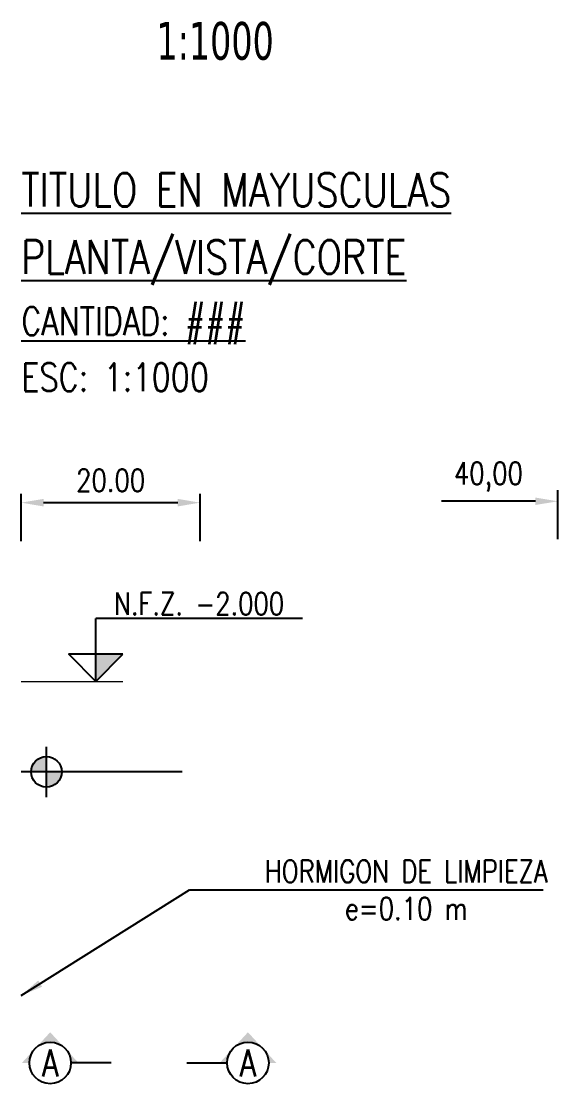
# Model space of a CAD drawing. Header units: millimetres. Extents: x -940 to 1351, y -586 to 711.
# Drawn here: x -862.9 to -802.9, y 562.1 to 680.8 of the extents above; entities that cross this region are included whole.
import ezdxf

# ---------------------------------------------------------------- set-up
doc = ezdxf.new("R2010")
doc.units = ezdxf.units.MM
doc.header["$PDMODE"] = 35
doc.header["$PDSIZE"] = 1
doc.layers.add('00-SIMB', color=1, linetype='Continuous', lineweight=0)
for name, color, linetype in [('GE-Cotas', 1, 'Continuous'), ('GE-Simbologia', 2, 'Continuous'), ('GE-Textos', 3, 'Continuous'), ('GE-Titulos', 4, 'Continuous'), ('ZZ-Rotulo-Textos', 7, 'Continuous')]:
    doc.layers.add(name, color=color, linetype=linetype)
doc.styles.add('Romans', font='romans.shx', dxfattribs={"width": 0.8})
doc.styles.add('Romans PF', font='romans.shx', dxfattribs={"width": 0.8})
doc.styles.add('Tahoma', font='tahoma.ttf', dxfattribs={"width": 0.75})
doc.dimstyles.new('COTAS GENERAL', dxfattribs={"dimscale": 0.1, "dimtxt": 2.5, "dimasz": 2.5, "dimexe": 1, "dimexo": 1, "dimgap": 1.25, "dimtad": 1, "dimzin": 1, "dimdsep": 46, "dimtxsty": 'Romans', "dimcen": 1, "dimclrd": 2, "dimclre": 1, "dimclrt": 3, "dimaunit": 1, "dimadec": 3, "dimazin": 0, "dimtfac": 1, "dimtix": 1, "dimtmove": 0, "dimatfit": 0, "dimfxl": 1.5, "dimtolj": 1, "dimarcsym": 0})
doc.dimstyles.new('COTAS REPLANTEO', dxfattribs={"dimscale": 0.1, "dimtxt": 2.5, "dimasz": 2.5, "dimexe": 1.25, "dimexo": 1.25, "dimgap": 1.25, "dimtad": 1, "dimjust": 1, "dimzin": 1, "dimtxsty": 'Romans PF', "dimcen": 0, "dimse2": 1, "dimsd2": 1, "dimclrd": 2, "dimclre": 1, "dimclrt": 3, "dimadec": 0, "dimazin": 3, "dimtfac": 1, "dimtmove": 0, "dimatfit": 3, "dimfxl": 1, "dimlwd": -1, "dimlwe": -1, "dimarcsym": 0})

# ---------------------------------------------------------------- blocks, each defined once
blk = doc.blocks.new('*D75')
at = {"layer": 'Defpoints', "color": 0, "transparency": 16777216}
for p in [(-842.95, 626.99), (-862.95, 621.67), (-842.95, 621.67)]:
    blk.add_point(p, dxfattribs=at)
at = {"layer": 'GE-Cotas', "color": 1, "lineweight": -2, "transparency": 16777216}
for p, q in [((-862.95, 622.67), (-862.95, 627.99)), ((-842.95, 622.67), (-842.95, 627.99))]:
    blk.add_line(p, q, dxfattribs=at)
at = {"layer": 'GE-Cotas', "color": 2, "lineweight": -2, "transparency": 16777216}
blk.add_line((-860.45, 626.99), (-845.45, 626.99), dxfattribs=at)
at = {"layer": 'GE-Cotas', "color": 2, "transparency": 16777216}
for points in [[(-860.45, 627.41), (-860.45, 626.57), (-862.95, 626.99)], [(-845.45, 627.41), (-845.45, 626.57), (-842.95, 626.99)]]:
    blk.add_solid(points, dxfattribs=at)
at = {"layer": 'GE-Cotas', "color": 3, "transparency": 16777216, "insert": (-852.95, 629.49), "char_height": 2.5, "attachment_point": 5, "style": 'Romans'}
blk.add_mtext('\\A1;20.00', dxfattribs=at)
blk = doc.blocks.new('*D76')
at = {"layer": 'Defpoints', "color": 0, "transparency": 16777216}
for p in [(-842.95, 627.14), (-842.95, 621.67), (-802.95, 621.67)]:
    blk.add_point(p, dxfattribs=at)
at = {"layer": 'GE-Cotas', "color": 1, "transparency": 16777216}
blk.add_line((-802.95, 622.92), (-802.95, 628.39), dxfattribs=at)
at = {"layer": 'GE-Cotas', "color": 2, "transparency": 16777216}
blk.add_line((-805.45, 627.14), (-815.95, 627.14), dxfattribs=at)
blk.add_solid([(-805.45, 627.56), (-805.45, 626.73), (-802.95, 627.14)], dxfattribs=at)
at = {"layer": 'GE-Cotas', "color": 3, "transparency": 16777216, "insert": (-810.7, 629.88), "char_height": 2.5, "attachment_point": 5, "style": 'Romans PF'}
blk.add_mtext('40,00', dxfattribs=at)

msp = doc.modelspace()

# ---------------------------------------------------------------- hatches: boundary and pattern name
at = {"layer": 'GE-Simbologia'}
h = msp.add_hatch(color=2, dxfattribs=at)
h.paths.add_polyline_path([(-860.135, 596.911), (-858.423, 596.911, -0.4142136), (-860.135, 595.199)])
h.paths.add_polyline_path([(-860.135, 596.911), (-861.847, 596.911, -0.4142136), (-860.135, 598.623)])
h = msp.add_hatch(color=256, dxfattribs=at)
h.paths.add_polyline_path([(-858.064, 566.031), (-859.71, 567.811), (-861.355, 566.031, -0.1989124), (-859.71, 566.713, -0.1989124)])
h.paths.add_polyline_path([(-857.383, 564.386), (-856.543, 564.386), (-857.94, 565.897, -0.1785979)])
h.paths.add_polyline_path([(-862.037, 564.386, -0.1785979), (-861.479, 565.897), (-862.877, 564.386)])
h = msp.add_hatch(color=256, dxfattribs=at)
h.paths.add_polyline_path([(-839.241, 566.031), (-837.596, 567.811), (-835.95, 566.031, 0.1989124), (-837.596, 566.713, 0.1989124)])
h.paths.add_polyline_path([(-839.923, 564.386), (-840.763, 564.386), (-839.365, 565.897, 0.1785979)])
h.paths.add_polyline_path([(-835.269, 564.386, 0.1785979), (-835.826, 565.897), (-834.429, 564.386)])

# ---------------------------------------------------------------- linework, layer by layer
at = {"layer": '00-SIMB'}
msp.add_line((-862.948, 607.022), (-851.595, 607.022), dxfattribs=at)
at = {"layer": 'GE-Simbologia', "color": 2}
for p, q in [((-854.619, 607.022), (-854.619, 614.046)), ((-831.491, 614.046), (-854.619, 614.046)), ((-860.135, 594.099), (-860.135, 599.724)), ((-844.953, 596.911), (-862.948, 596.911))]:
    msp.add_line(p, q, dxfattribs=at)
at = {"layer": 'GE-Simbologia'}
for p, q in [((-852.881, 564.386), (-857.383, 564.386)), ((-844.424, 564.386), (-839.923, 564.386))]:
    msp.add_line(p, q, dxfattribs=at)
at = {"layer": 'GE-Simbologia', "color": 2}
msp.add_lwpolyline([(-851.595, 610.046), (-857.643, 610.046), (-854.619, 607.022), (-851.595, 610.046)], dxfattribs=at)
msp.add_circle((-860.135, 596.911), 1.712, dxfattribs=at)
at = {"layer": 'GE-Simbologia'}
for centre in [(-859.71, 564.386), (-837.596, 564.386)]:
    msp.add_circle(centre, 2.327, dxfattribs=at)
at = {"layer": 'GE-Simbologia', "color": 2}
msp.add_solid([(-854.619, 607.022), (-854.619, 610.046), (-851.595, 610.046)], dxfattribs=at)

# ---------------------------------------------------------------- texts
at = {"layer": 'GE-Textos', "style": 'Romans'}
for s, insert, char_height, width, attachment_point in [('N.F.Z. -2.000', (-843.055, 614.446), 2.5, 24.25129, 8), ('A', (-859.71, 564.386), 3, 29.10155, 5), ('A', (-837.596, 564.386), 3, 29.10155, 5)]:
    msp.add_mtext(s, dxfattribs=dict(at, insert=insert, char_height=char_height, width=width, attachment_point=attachment_point))
at = {"layer": 'GE-Textos', "insert": (-824.36, 583.716), "char_height": 2.5, "attachment_point": 5, "style": 'Romans'}
msp.add_mtext('\\pi8.952;HORMIGON DE LIMPIEZA\\Pe=0.10 m ', dxfattribs=at)
at = {"layer": 'GE-Titulos', "insert": (-862.948, 651.632), "char_height": 5, "width": 356.77791, "attachment_point": 4, "line_spacing_factor": 1.200001, "style": 'Romans PF'}
msp.add_mtext('{\\H0.75x;\\LTITULO EN MAYUSCULAS\\PPLANTA/VISTA/CORTE\\P\\H0.83333x;\\C3;CANTIDAD: ###\\P\\lESC: 1:1000}', dxfattribs=at)
at = {"layer": 'ZZ-Rotulo-Textos', "style": 'Tahoma', "width": 0.75}
msp.add_text('1:1000', height=4.2188, rotation=0, dxfattribs=at).set_placement((-847.835, 676.489))

# ---------------------------------------------------------------- dimensions: what is measured, and where the dimension line sits
at = {"layer": 'GE-Cotas'}
for base, p1, dimstyle, override, picture, middle in [((-842.948, 626.991), (-862.948, 621.669), 'COTAS GENERAL', {"dimscale": 1, "dimdec": 2, "dimzin": 1}, '*D75', (-852.948, 629.491)), ((-842.948, 627.143), (-802.948, 621.669), 'COTAS REPLANTEO', {"dimscale": 1, "dimdec": 2, "dimzin": 0}, '*D76', (-810.698, 629.881))]:
    dim = msp.add_linear_dim(base=base, p1=p1, p2=(-842.948, 621.669), angle=0, dimstyle=dimstyle, override=override, dxfattribs=at)
    dim.commit()
    dim.dimension.update_dxf_attribs({"geometry": picture, "text_midpoint": middle})

# ---------------------------------------------------------------- leaders
at = {"layer": 'GE-Simbologia'}
msp.add_leader([(-862.948, 571.919), (-844.129, 583.716), (-804.591, 583.716)], dimstyle='COTAS REPLANTEO', override={"dimscale": 1, "dimtxt": 2, "dimexe": 0.5, "dimexo": 1, "dimgap": 0.5, "dimzin": 0, "dimdsep": 46}, dxfattribs=at)

doc.saveas('drawing.dxf')
